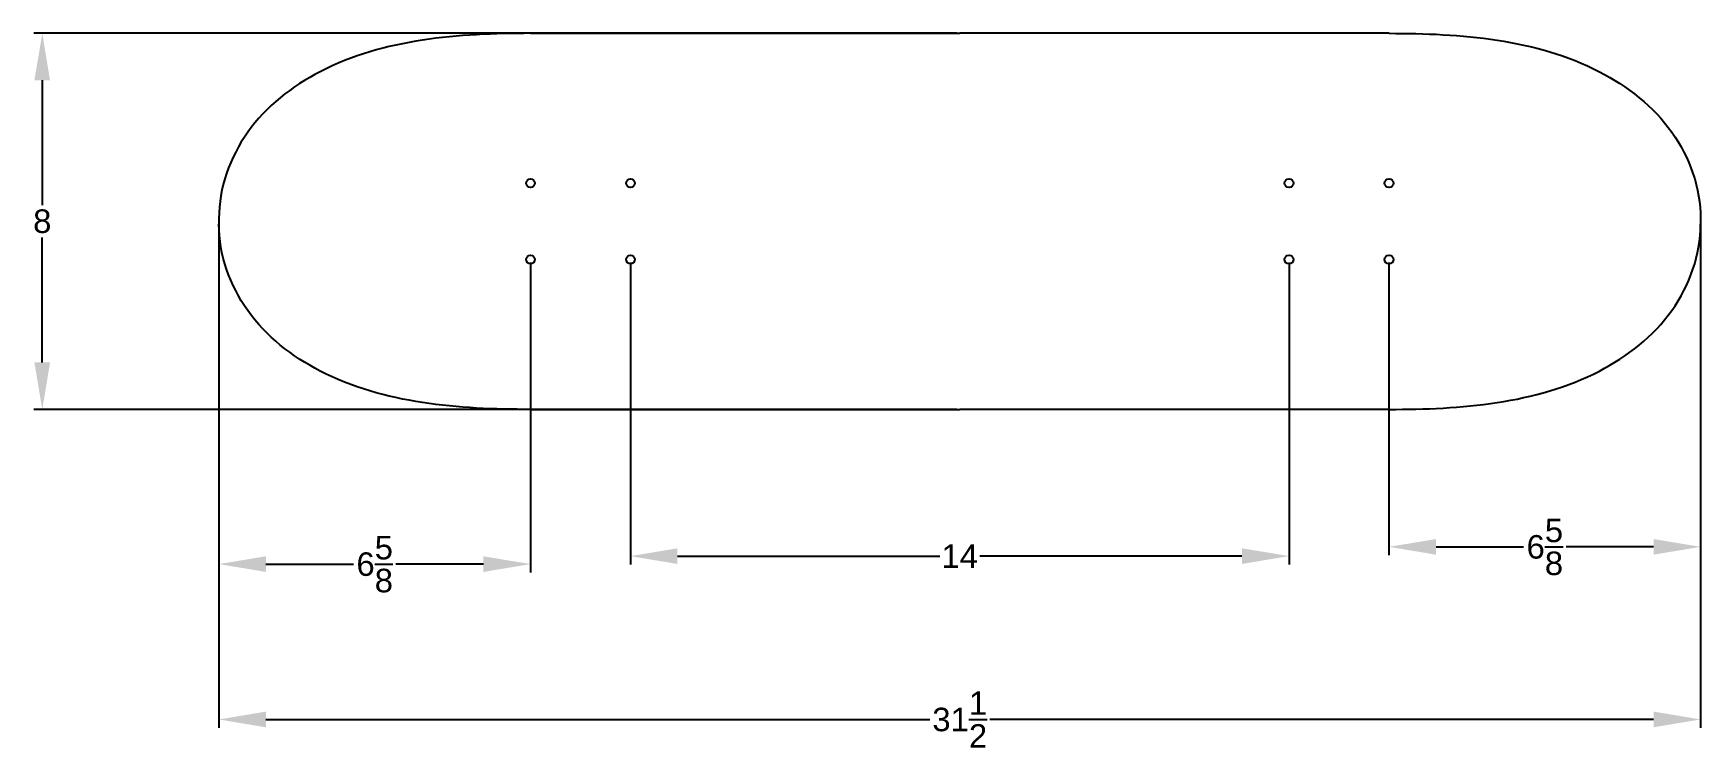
# Model space of a CAD drawing. Header units: inches. Extents: x 342.6 to 378, y 169.1 to 184.3.
import ezdxf

# ---------------------------------------------------------------- set-up
doc = ezdxf.new("R2010")
doc.units = ezdxf.units.IN
doc.header["$MEASUREMENT"] = 0
doc.styles.get("Standard").update_dxf_attribs({"font": 'arial.ttf'})
doc.dimstyles.get("Standard").update_dxf_attribs({"dimtxt": 0.5, "dimasz": 1, "dimexe": 0.18, "dimexo": 0.0625, "dimgap": 0.09, "dimtad": 0, "dimtih": 1, "dimtoh": 1, "dimdec": 4, "dimzin": 0, "dimdsep": 46, "dimlunit": 5, "dimtxsty": 'Standard', "dimcen": 0.09, "dimadec": 0, "dimazin": 0, "dimtfac": 1, "dimtdec": 4, "dimtofl": 0, "dimtmove": 0, "dimatfit": 3, "dimfxl": 1, "dimtolj": 1, "dimtzin": 0, "dimarcsym": 0})

# ---------------------------------------------------------------- blocks, each defined once
blk = doc.blocks.new('*D7')
at = {"color": 0, "lineweight": -2}
for p, q in [((355.275, 179.415), (355.275, 172.989)), ((369.275, 179.415), (369.275, 172.989)), ((356.275, 173.169), (361.852, 173.169)), ((368.275, 173.169), (362.699, 173.169))]:
    blk.add_line(p, q, dxfattribs=at)
at = {"color": 0}
for points in [[(356.275, 173.335), (356.275, 173.002), (355.275, 173.169)], [(368.275, 173.002), (368.275, 173.335), (369.275, 173.169)]]:
    blk.add_solid(points, dxfattribs=at)
at = {"layer": 'Defpoints', "color": 0}
for p in [(355.275, 179.477), (369.275, 179.477), (369.275, 173.169)]:
    blk.add_point(p, dxfattribs=at)
at = {"color": 0, "insert": (362.275, 173.169), "char_height": 0.5, "attachment_point": 5}
blk.add_mtext('\\A1;14', dxfattribs=at)
blk = doc.blocks.new('*D8')
at = {"color": 0, "lineweight": -2}
for p, q in [((346.525, 180.29), (346.525, 172.819)), ((353.15, 179.415), (353.15, 172.819)), ((347.525, 172.999), (349.387, 172.999)), ((352.15, 172.999), (350.289, 172.999))]:
    blk.add_line(p, q, dxfattribs=at)
at = {"color": 0}
for points in [[(347.525, 173.165), (347.525, 172.832), (346.525, 172.999)], [(352.15, 172.832), (352.15, 173.165), (353.15, 172.999)]]:
    blk.add_solid(points, dxfattribs=at)
at = {"layer": 'Defpoints', "color": 0}
for p in [(346.525, 180.352), (353.15, 179.477), (346.525, 172.999)]:
    blk.add_point(p, dxfattribs=at)
at = {"color": 0, "insert": (349.838, 172.999), "char_height": 0.5, "attachment_point": 5}
blk.add_mtext('\\A1;6{\\H1.000000x;\\S5/8;}', dxfattribs=at)
blk = doc.blocks.new('*D9')
at = {"color": 0, "lineweight": -2}
for p, q in [((378.025, 180.165), (378.025, 173.186)), ((371.4, 179.415), (371.4, 173.186)), ((372.4, 173.366), (374.262, 173.366)), ((377.025, 173.366), (375.164, 173.366))]:
    blk.add_line(p, q, dxfattribs=at)
at = {"color": 0}
for points in [[(372.4, 173.532), (372.4, 173.199), (371.4, 173.366)], [(377.025, 173.199), (377.025, 173.532), (378.025, 173.366)]]:
    blk.add_solid(points, dxfattribs=at)
at = {"layer": 'Defpoints', "color": 0}
for p in [(378.025, 180.227), (371.4, 179.477), (378.025, 173.366)]:
    blk.add_point(p, dxfattribs=at)
at = {"color": 0, "insert": (374.713, 173.366), "char_height": 0.5, "attachment_point": 5}
blk.add_mtext('\\A1;6{\\H1.000000x;\\S5/8;}', dxfattribs=at)
blk = doc.blocks.new('*D10')
at = {"color": 0, "lineweight": -2}
for p, q in [((362.213, 184.29), (342.591, 184.29)), ((342.771, 183.29), (342.771, 180.635)), ((342.771, 177.29), (342.771, 179.945)), ((362.213, 176.29), (342.591, 176.29))]:
    blk.add_line(p, q, dxfattribs=at)
at = {"color": 0}
for points in [[(342.937, 183.29), (342.604, 183.29), (342.771, 184.29)], [(342.604, 177.29), (342.937, 177.29), (342.771, 176.29)]]:
    blk.add_solid(points, dxfattribs=at)
at = {"layer": 'Defpoints', "color": 0}
for p in [(342.771, 184.29), (362.275, 184.29), (362.275, 176.29)]:
    blk.add_point(p, dxfattribs=at)
at = {"color": 0, "insert": (342.771, 180.29), "char_height": 0.5, "attachment_point": 5}
blk.add_mtext('\\A1;8', dxfattribs=at)
blk = doc.blocks.new('*D11')
at = {"color": 0, "lineweight": -2}
for p, q in [((346.525, 180.29), (346.525, 169.514)), ((378.025, 180.29), (378.025, 169.514)), ((347.525, 169.694), (361.637, 169.694)), ((377.025, 169.694), (362.914, 169.694))]:
    blk.add_line(p, q, dxfattribs=at)
at = {"color": 0}
for points in [[(347.525, 169.861), (347.525, 169.527), (346.525, 169.694)], [(377.025, 169.527), (377.025, 169.861), (378.025, 169.694)]]:
    blk.add_solid(points, dxfattribs=at)
at = {"layer": 'Defpoints', "color": 0}
for p in [(346.525, 180.352), (378.025, 180.352), (378.025, 169.694)]:
    blk.add_point(p, dxfattribs=at)
at = {"color": 0, "insert": (362.275, 169.694), "char_height": 0.5, "attachment_point": 5}
blk.add_mtext('\\A1;31{\\H1.000000x;\\S1/2;}', dxfattribs=at)

msp = doc.modelspace()

# ---------------------------------------------------------------- linework, layer by layer
for p, q in [((353.15048, 184.28996), (362.27548, 184.28996)), ((371.40048, 184.28996), (362.27548, 184.28996)), ((346.52548, 180.35246), (346.52548, 180.22746)), ((378.02548, 180.35246), (378.02548, 180.22746)), ((353.15048, 176.28996), (362.27548, 176.28996)), ((371.40048, 176.28996), (362.27548, 176.28996))]:
    msp.add_line(p, q)
for centre in [(353.15048, 181.10246), (355.27548, 181.10246), (369.27548, 181.10246), (371.40048, 181.10246), (353.15048, 179.47746), (355.27548, 179.47746), (369.27548, 179.47746), (371.40048, 179.47746)]:
    msp.add_circle(centre, 0.09375)
for points in [[(353.15048, 184.28996), (351.63491, 184.28996), (349.32311, 184.12404), (347.0025, 182.33168), (346.52548, 180.99649), (346.52548, 180.35246)], [(371.40048, 184.28996), (372.91605, 184.28996), (375.22785, 184.12404), (377.54846, 182.33168), (378.02548, 180.99649), (378.02548, 180.35246)], [(353.15048, 176.28996), (351.63491, 176.28996), (349.32311, 176.45588), (347.0025, 178.24825), (346.52548, 179.58343), (346.52548, 180.22746)], [(371.40048, 176.28996), (372.91605, 176.28996), (375.22785, 176.45588), (377.54846, 178.24825), (378.02548, 179.58343), (378.02548, 180.22746)]]:
    msp.add_open_spline(points, degree=3, knots=[0, 0, 0, 0, 4.5467151, 6.55466923, 8.48675866, 8.48675866, 8.48675866, 8.48675866])

# ---------------------------------------------------------------- dimensions: what is measured, and where the dimension line sits
dim = msp.add_linear_dim(base=(342.7707, 184.28996), p1=(362.27548, 176.28996), p2=(362.27548, 184.28996), angle=90, dimstyle='Standard', override={"dimlfac": 1})
dim.commit()
dim.dimension.update_dxf_attribs({"geometry": '*D10', "text_midpoint": (342.7707, 180.28996)})
for base, p1, p2, picture, middle in [((346.52548, 172.99862), (353.15048, 179.47746), (346.52548, 180.35246), '*D8', (349.83798, 172.99862)), ((378.02548, 169.69393), (346.52548, 180.35246), (378.02548, 180.35246), '*D11', (362.27548, 169.69393)), ((378.02548, 173.3658), (371.40048, 179.47746), (378.02548, 180.22746), '*D9', (374.71298, 173.3658)), ((369.27548, 173.1686), (355.27548, 179.47746), (369.27548, 179.47746), '*D7', (362.27548, 173.1686))]:
    dim = msp.add_linear_dim(base=base, p1=p1, p2=p2, dimstyle='Standard', override={"dimlfac": 1})
    dim.commit()
    dim.dimension.update_dxf_attribs({"geometry": picture, "text_midpoint": middle})

doc.saveas('drawing.dxf')
